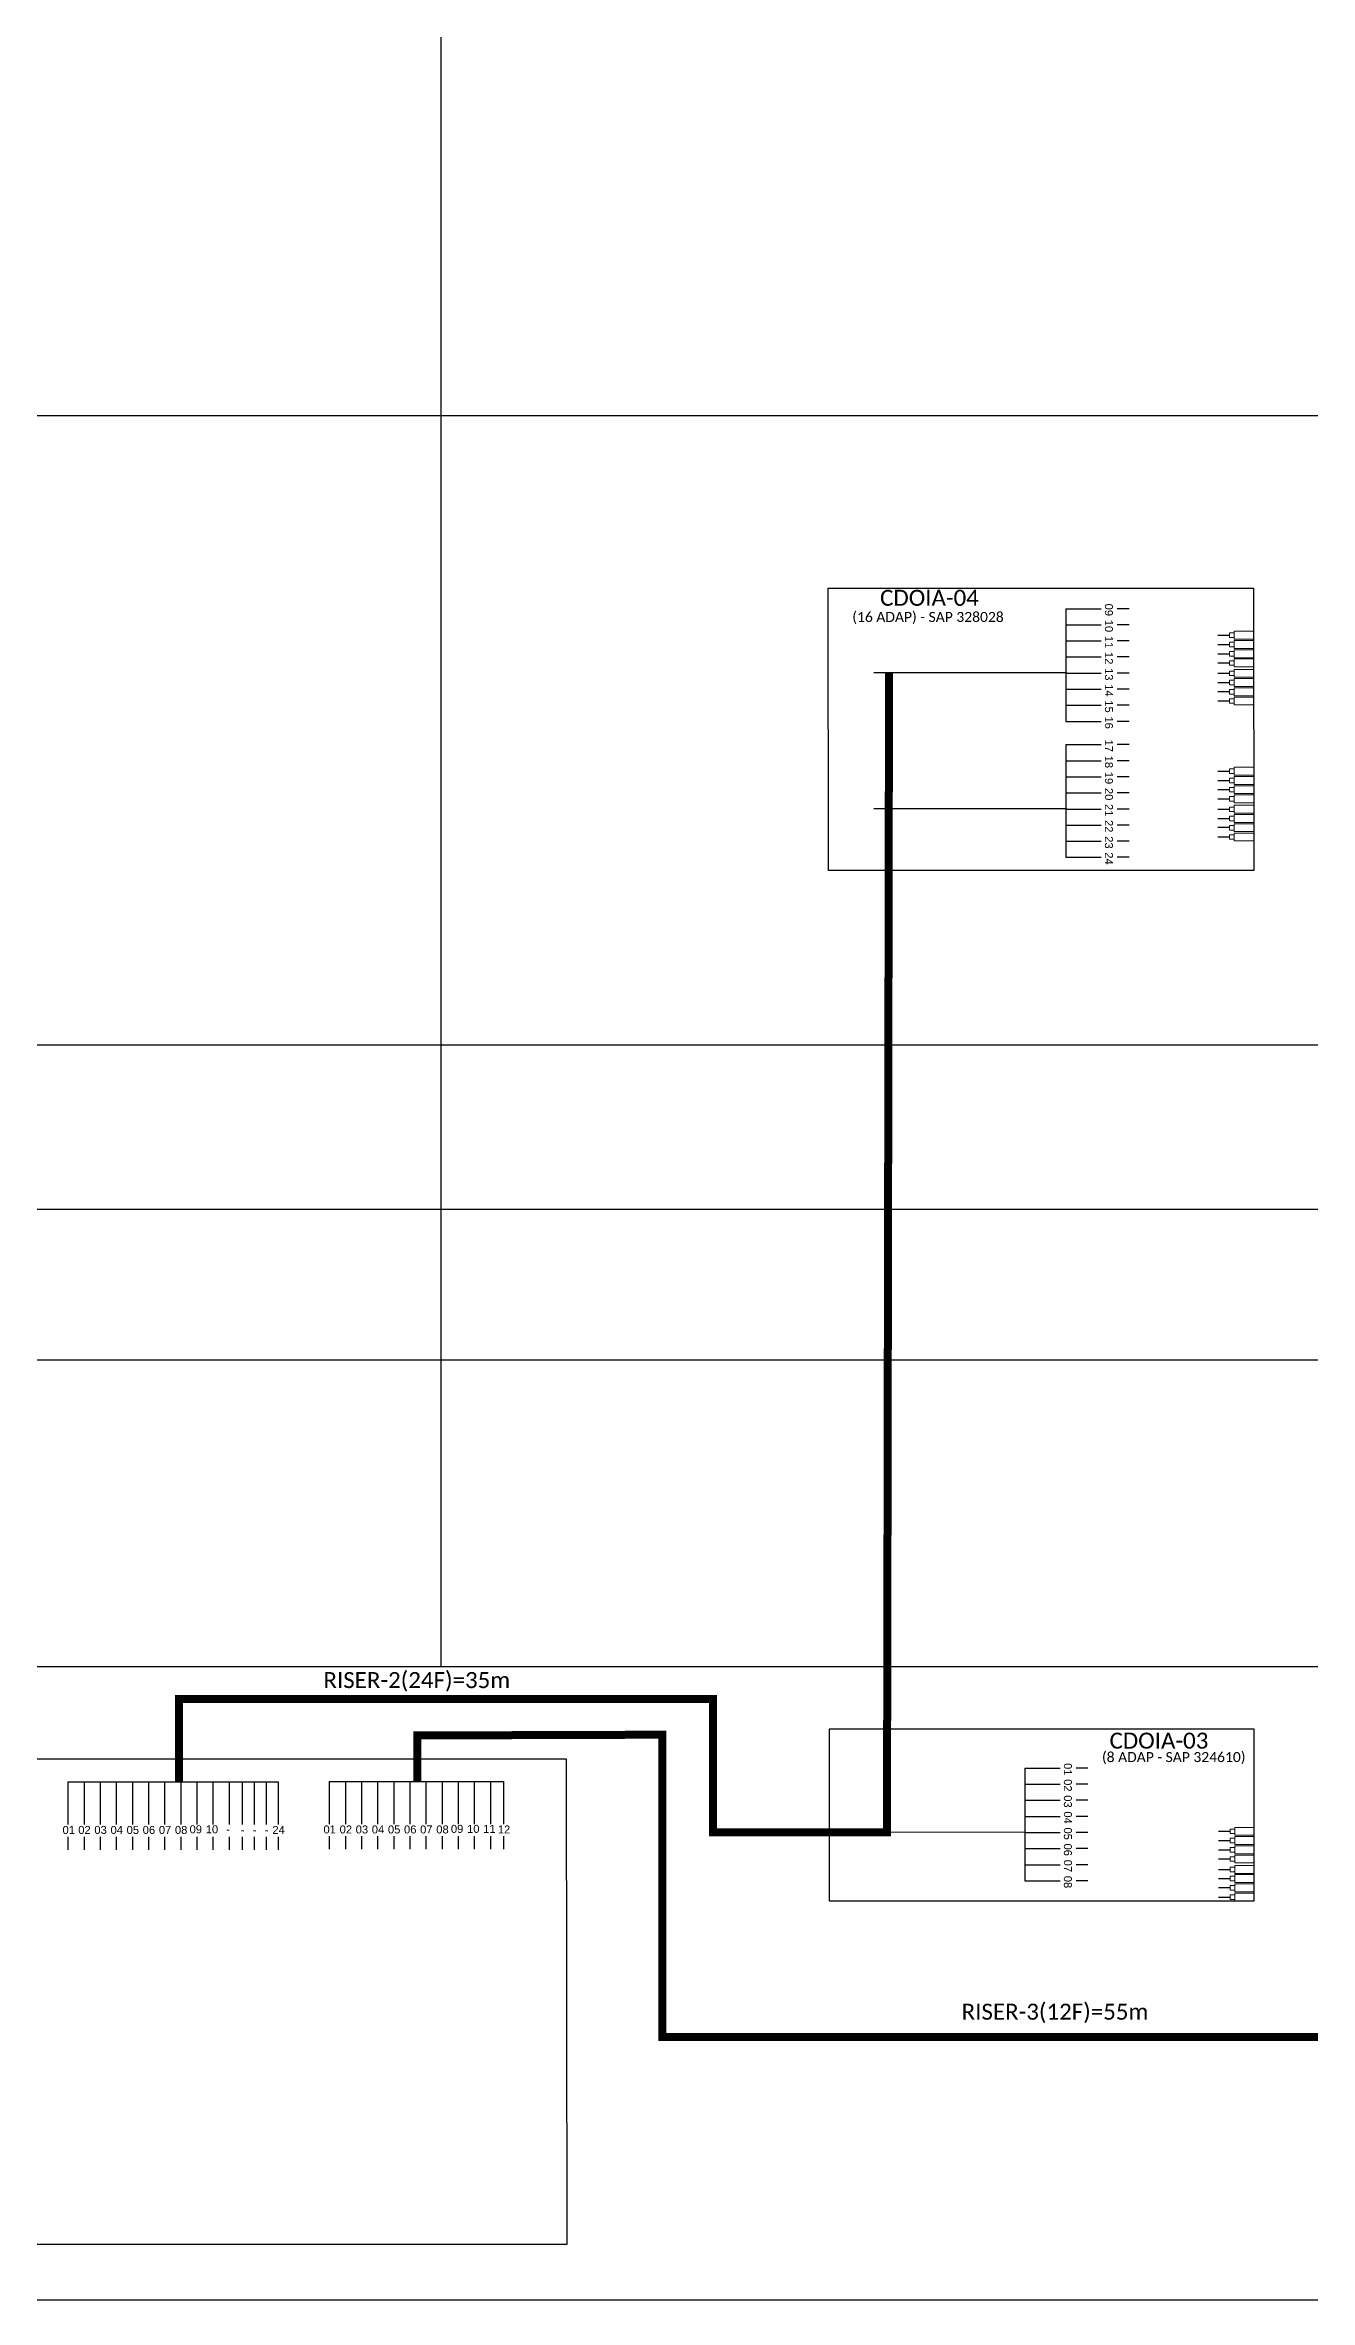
# Model space of a CAD drawing. Header units: millimetres. Extents: x -10773 to 6440, y -2806 to -787.
# Drawn here: x 5951.3 to 6109.4, y -1285.6 to -1003.7 of the extents above; entities that cross this region are included whole.
import ezdxf
from ezdxf.enums import TextEntityAlignment as Align

# ---------------------------------------------------------------- set-up
doc = ezdxf.new("R2010")
doc.units = ezdxf.units.MM
doc.layers.add('20.7-EXTRA', color=50, linetype='Continuous', plot=False)
doc.styles.add('ARIAL', font='arial.ttf')
doc.styles.add('WMF-Calibri0', font='calibri.ttf')

msp = doc.modelspace()

# ---------------------------------------------------------------- linework, layer by layer
at = {"color": 3}
for p, q in [((6078.9, -1074.18), (6083.32, -1074.18)), ((6078.9, -1076.19), (6083.32, -1076.19)), ((6086.8, -1074.18), (6085.32, -1074.18)), ((6086.8, -1076.19), (6085.32, -1076.19)), ((6078.9, -1078.21), (6083.32, -1078.21)), ((6086.8, -1078.21), (6085.32, -1078.21)), ((6097.88, -1077.51), (6099.35, -1077.51)), ((6097.88, -1078.66), (6099.35, -1078.66)), ((6078.9, -1080.22), (6083.32, -1080.22)), ((6078.9, -1082.23), (6083.32, -1082.23)), ((6086.8, -1080.22), (6085.32, -1080.22)), ((6086.8, -1082.23), (6085.32, -1082.23)), ((6097.88, -1079.81), (6099.35, -1079.81)), ((6097.88, -1080.97), (6099.35, -1080.97)), ((6078.9, -1084.25), (6083.32, -1084.25)), ((6086.8, -1084.25), (6085.32, -1084.25)), ((6097.88, -1082.26), (6099.35, -1082.26)), ((6097.88, -1083.42), (6099.35, -1083.42)), ((6097.88, -1084.52), (6099.35, -1084.52)), ((6078.9, -1086.26), (6083.32, -1086.26)), ((6086.8, -1086.26), (6085.32, -1086.26)), ((6097.88, -1085.72), (6099.35, -1085.72)), ((6078.9, -1088.27), (6083.32, -1088.27)), ((6086.8, -1088.27), (6085.32, -1088.27)), ((6078.9, -1091.17), (6083.32, -1091.17)), ((6078.9, -1093.18), (6083.32, -1093.18)), ((6086.8, -1091.17), (6085.32, -1091.17)), ((6086.8, -1093.18), (6085.32, -1093.18)), ((6078.9, -1095.2), (6083.32, -1095.2)), ((6086.8, -1095.2), (6085.32, -1095.2)), ((6097.88, -1094.5), (6099.35, -1094.5)), ((6097.88, -1095.65), (6099.35, -1095.65)), ((6078.9, -1097.21), (6083.32, -1097.21)), ((6086.8, -1097.21), (6085.32, -1097.21)), ((6097.88, -1096.8), (6099.35, -1096.8)), ((6097.88, -1097.96), (6099.35, -1097.96)), ((6078.9, -1099.22), (6083.32, -1099.22)), ((6078.9, -1101.24), (6083.32, -1101.24)), ((6086.8, -1099.22), (6085.32, -1099.22)), ((6086.8, -1101.24), (6085.32, -1101.24)), ((6097.88, -1099.25), (6099.35, -1099.25)), ((6097.88, -1100.41), (6099.35, -1100.41)), ((6097.88, -1101.51), (6099.35, -1101.51)), ((6078.9, -1103.25), (6083.32, -1103.25)), ((6086.8, -1103.25), (6085.32, -1103.25)), ((6097.88, -1102.71), (6099.35, -1102.71)), ((6078.9, -1105.26), (6083.32, -1105.26)), ((6086.8, -1105.26), (6085.32, -1105.26)), ((6073.77, -1219.1), (6078.18, -1219.1)), ((6081.66, -1219.1), (6080.18, -1219.1)), ((5954.18, -1220.83), (5954.18, -1226.15)), ((5956.2, -1220.83), (5956.2, -1226.15)), ((5958.21, -1220.83), (5958.21, -1226.15)), ((5960.22, -1220.83), (5960.22, -1226.15)), ((5962.24, -1220.83), (5962.24, -1226.15)), ((5964.25, -1220.83), (5964.25, -1226.15)), ((5966.26, -1220.83), (5966.26, -1226.15)), ((5968.28, -1220.83), (5968.28, -1226.15)), ((5970.29, -1220.83), (5970.29, -1226.15)), ((5972.3, -1220.83), (5972.3, -1226.15)), ((5974.32, -1220.83), (5974.32, -1226.15)), ((5975.97, -1220.83), (5975.97, -1226.15)), ((5977.47, -1220.83), (5977.47, -1226.15)), ((5978.95, -1220.83), (5978.95, -1226.15)), ((5980.45, -1220.83), (5980.45, -1226.15)), ((5986.84, -1220.77), (5986.84, -1226.1)), ((5988.86, -1220.77), (5988.86, -1226.1)), ((5990.87, -1220.77), (5990.87, -1226.1)), ((5992.88, -1220.77), (5992.88, -1226.1)), ((5994.9, -1220.77), (5994.9, -1226.1)), ((5996.91, -1220.77), (5996.91, -1226.1)), ((5998.92, -1220.77), (5998.92, -1226.1)), ((6000.94, -1220.77), (6000.94, -1226.1)), ((6002.95, -1220.77), (6002.95, -1226.1)), ((6004.96, -1220.77), (6004.96, -1226.1)), ((6006.98, -1220.77), (6006.98, -1226.1)), ((6008.62, -1220.77), (6008.62, -1226.1)), ((6073.77, -1221.11), (6078.18, -1221.11)), ((6073.77, -1223.13), (6078.18, -1223.13)), ((6081.66, -1221.11), (6080.18, -1221.11)), ((6081.66, -1223.13), (6080.18, -1223.13)), ((6073.77, -1225.14), (6078.18, -1225.14)), ((6081.66, -1225.14), (6080.18, -1225.14)), ((5954.18, -1227.69), (5954.18, -1229.3)), ((5956.2, -1227.69), (5956.2, -1229.3)), ((5958.21, -1227.69), (5958.21, -1229.3)), ((5960.22, -1227.69), (5960.22, -1229.3)), ((5962.24, -1227.69), (5962.24, -1229.3)), ((5964.25, -1227.69), (5964.25, -1229.3)), ((5966.26, -1227.69), (5966.26, -1229.3)), ((5968.28, -1227.69), (5968.28, -1229.3)), ((5970.29, -1227.69), (5970.29, -1229.3)), ((5972.3, -1227.69), (5972.3, -1229.3)), ((5974.32, -1227.69), (5974.32, -1229.3)), ((5975.97, -1227.69), (5975.97, -1229.3)), ((5977.47, -1227.69), (5977.47, -1229.3)), ((5978.95, -1227.69), (5978.95, -1229.3)), ((5980.45, -1227.69), (5980.45, -1229.3)), ((5986.84, -1227.63), (5986.84, -1229.24)), ((5988.86, -1227.63), (5988.86, -1229.24)), ((5990.87, -1227.63), (5990.87, -1229.24)), ((5992.88, -1227.63), (5992.88, -1229.24)), ((5994.9, -1227.63), (5994.9, -1229.24)), ((5996.91, -1227.63), (5996.91, -1229.24)), ((5998.92, -1227.63), (5998.92, -1229.24)), ((6000.94, -1227.63), (6000.94, -1229.24)), ((6002.95, -1227.63), (6002.95, -1229.24)), ((6004.96, -1227.63), (6004.96, -1229.24)), ((6006.98, -1227.63), (6006.98, -1229.24)), ((6008.62, -1227.63), (6008.62, -1229.24)), ((6073.77, -1227.15), (6078.18, -1227.15)), ((6081.66, -1227.15), (6080.18, -1227.15)), ((6097.98, -1227), (6099.46, -1227)), ((6097.98, -1228.16), (6099.46, -1228.16)), ((6073.77, -1229.17), (6078.18, -1229.17)), ((6073.77, -1231.18), (6078.18, -1231.18)), ((6081.66, -1229.17), (6080.18, -1229.17)), ((6081.66, -1231.18), (6080.18, -1231.18)), ((6097.98, -1229.31), (6099.46, -1229.31)), ((6097.98, -1230.46), (6099.46, -1230.46)), ((6073.77, -1233.19), (6078.18, -1233.19)), ((6081.66, -1233.19), (6080.18, -1233.19)), ((6097.98, -1231.76), (6099.46, -1231.76)), ((6097.98, -1232.91), (6099.46, -1232.91)), ((6097.98, -1234.02), (6099.46, -1234.02)), ((6097.98, -1235.22), (6099.46, -1235.22))]:
    msp.add_line(p, q, dxfattribs=at)
at = {"color": 4, "ltscale": 100, "const_width": 1}
msp.add_lwpolyline([(5997.86, -1220.86), (5997.86, -1215.02), (6028.46, -1214.93), (6028.46, -1252.72), (6216, -1252.72), (6216, -1023.03)], dxfattribs=at)
at = {"color": 1}
for points in [[(6049.22, -1071.6), (6102.35, -1071.6), (6102.39, -1106.92), (6049.26, -1106.92)], [(6102.45, -1214.24), (6049.32, -1214.24), (6049.32, -1235.71), (6102.45, -1235.71)], [(5889.28, -1217.94), (6016.45, -1217.94), (6016.56, -1278.63), (5889.39, -1278.63)]]:
    msp.add_lwpolyline(points, close=True, dxfattribs=at)
at = {"color": 3, "lineweight": 0}
for points in [[(6099.35, -1077.22), (6099.93, -1077.22), (6099.93, -1077.79), (6099.35, -1077.79)], [(6099.35, -1078.37), (6099.93, -1078.37), (6099.93, -1078.95), (6099.35, -1078.95)], [(6099.35, -1079.53), (6099.93, -1079.53), (6099.93, -1080.1), (6099.35, -1080.1)], [(6099.35, -1080.68), (6099.93, -1080.68), (6099.93, -1081.25), (6099.35, -1081.25)], [(6099.35, -1081.98), (6099.93, -1081.98), (6099.93, -1082.55), (6099.35, -1082.55)], [(6099.35, -1083.13), (6099.93, -1083.13), (6099.93, -1083.7), (6099.35, -1083.7)], [(6099.35, -1084.28), (6099.93, -1084.28), (6099.93, -1084.86), (6099.35, -1084.86)], [(6099.35, -1085.44), (6099.93, -1085.44), (6099.93, -1086.01), (6099.35, -1086.01)], [(6099.35, -1094.21), (6099.93, -1094.21), (6099.93, -1094.78), (6099.35, -1094.78)], [(6099.35, -1095.36), (6099.93, -1095.36), (6099.93, -1095.94), (6099.35, -1095.94)], [(6099.35, -1096.52), (6099.93, -1096.52), (6099.93, -1097.09), (6099.35, -1097.09)], [(6099.35, -1097.67), (6099.93, -1097.67), (6099.93, -1098.24), (6099.35, -1098.24)], [(6099.35, -1098.97), (6099.93, -1098.97), (6099.93, -1099.54), (6099.35, -1099.54)], [(6099.35, -1100.12), (6099.93, -1100.12), (6099.93, -1100.69), (6099.35, -1100.69)], [(6099.35, -1101.27), (6099.93, -1101.27), (6099.93, -1101.85), (6099.35, -1101.85)], [(6099.35, -1102.43), (6099.93, -1102.43), (6099.93, -1103), (6099.35, -1103)], [(6099.46, -1226.72), (6100.04, -1226.72), (6100.04, -1227.29), (6099.46, -1227.29)], [(6099.46, -1227.87), (6100.04, -1227.87), (6100.04, -1228.44), (6099.46, -1228.44)], [(6099.46, -1229.02), (6100.04, -1229.02), (6100.04, -1229.6), (6099.46, -1229.6)], [(6099.46, -1230.18), (6100.04, -1230.18), (6100.04, -1230.75), (6099.46, -1230.75)], [(6099.46, -1231.48), (6100.04, -1231.48), (6100.04, -1232.05), (6099.46, -1232.05)], [(6099.46, -1232.63), (6100.04, -1232.63), (6100.04, -1233.2), (6099.46, -1233.2)], [(6099.46, -1233.78), (6100.04, -1233.78), (6100.04, -1234.35), (6099.46, -1234.35)], [(6099.46, -1234.93), (6100.04, -1234.93), (6100.04, -1235.51), (6099.46, -1235.51)]]:
    msp.add_lwpolyline(points, close=True, dxfattribs=at)
for points in [[(6099.93, -1077.01), (6099.93, -1078)], [(6099.93, -1077.01), (6102.35, -1077.01)], [(6099.93, -1078), (6102.35, -1078)], [(6099.93, -1078.17), (6099.93, -1079.15)], [(6099.93, -1078.17), (6102.35, -1078.17)], [(6099.93, -1079.15), (6102.35, -1079.15)], [(6099.93, -1079.32), (6099.93, -1080.31)], [(6099.93, -1079.32), (6102.35, -1079.32)], [(6099.93, -1080.31), (6102.35, -1080.31)], [(6099.93, -1080.47), (6099.93, -1081.46)], [(6099.93, -1080.47), (6102.35, -1080.47)], [(6099.93, -1081.46), (6102.35, -1081.46)], [(6099.93, -1081.77), (6099.93, -1082.76)], [(6099.93, -1081.77), (6102.35, -1081.77)], [(6099.93, -1082.76), (6102.35, -1082.76)], [(6099.93, -1082.92), (6099.93, -1083.91)], [(6099.93, -1082.92), (6102.35, -1082.92)], [(6099.93, -1083.91), (6102.35, -1083.91)], [(6099.93, -1084.08), (6099.93, -1085.06)], [(6099.93, -1084.08), (6102.35, -1084.08)], [(6099.93, -1085.06), (6102.35, -1085.06)], [(6099.93, -1085.23), (6099.93, -1086.22)], [(6099.93, -1085.23), (6102.35, -1085.23)], [(6099.93, -1086.22), (6102.35, -1086.22)], [(6099.93, -1094), (6099.93, -1094.99)], [(6099.93, -1094), (6102.35, -1094)], [(6099.93, -1094.99), (6102.35, -1094.99)], [(6099.93, -1095.16), (6099.93, -1096.14)], [(6099.93, -1095.16), (6102.35, -1095.16)], [(6099.93, -1096.14), (6102.35, -1096.14)], [(6099.93, -1096.31), (6099.93, -1097.3)], [(6099.93, -1096.31), (6102.35, -1096.31)], [(6099.93, -1097.3), (6102.35, -1097.3)], [(6099.93, -1097.46), (6099.93, -1098.45)], [(6099.93, -1097.46), (6102.35, -1097.46)], [(6099.93, -1098.45), (6102.35, -1098.45)], [(6099.93, -1098.76), (6099.93, -1099.75)], [(6099.93, -1098.76), (6102.35, -1098.76)], [(6099.93, -1099.75), (6102.35, -1099.75)], [(6099.93, -1099.91), (6099.93, -1100.9)], [(6099.93, -1099.91), (6102.35, -1099.91)], [(6099.93, -1100.9), (6102.35, -1100.9)], [(6099.93, -1101.07), (6099.93, -1102.05)], [(6099.93, -1101.07), (6102.35, -1101.07)], [(6099.93, -1102.05), (6102.35, -1102.05)], [(6099.93, -1102.22), (6099.93, -1103.21)], [(6099.93, -1102.22), (6102.35, -1102.22)], [(6099.93, -1103.21), (6102.35, -1103.21)], [(6100.04, -1226.51), (6100.04, -1227.5)], [(6100.04, -1226.51), (6102.45, -1226.51)], [(6100.04, -1227.5), (6102.45, -1227.5)], [(6100.04, -1227.66), (6100.04, -1228.65)], [(6100.04, -1227.66), (6102.45, -1227.66)], [(6100.04, -1228.65), (6102.45, -1228.65)], [(6100.04, -1228.82), (6100.04, -1229.8)], [(6100.04, -1228.82), (6102.45, -1228.82)], [(6100.04, -1229.8), (6102.45, -1229.8)], [(6100.04, -1229.97), (6100.04, -1230.96)], [(6100.04, -1229.97), (6102.45, -1229.97)], [(6100.04, -1230.96), (6102.45, -1230.96)], [(6100.04, -1231.27), (6100.04, -1232.26)], [(6100.04, -1231.27), (6102.45, -1231.27)], [(6100.04, -1232.26), (6102.45, -1232.26)], [(6100.04, -1232.42), (6100.04, -1233.41)], [(6100.04, -1232.42), (6102.45, -1232.42)], [(6100.04, -1233.41), (6102.45, -1233.41)], [(6100.04, -1233.57), (6100.04, -1234.56)], [(6100.04, -1233.57), (6102.45, -1233.57)], [(6100.04, -1234.56), (6102.45, -1234.56)], [(6100.04, -1234.73), (6100.04, -1235.71)], [(6100.04, -1234.73), (6102.45, -1234.73)], [(6100.04, -1235.71), (6102.45, -1235.71)]]:
    msp.add_lwpolyline(points, dxfattribs=at)
at = {"color": 6, "ltscale": 100, "const_width": 1}
msp.add_lwpolyline([(6056.81, -1082.2), (6056.55, -1227.12), (6034.8, -1227.12), (6034.8, -1210.47), (5968.06, -1210.47), (5968.06, -1220.77)], dxfattribs=at)
at = {"color": 6}
for points in [[(6079.02, -1082.2), (6054.91, -1082.2)], [(6079.02, -1099.19), (6054.91, -1099.18)], [(6073.77, -1227.15), (6052.53, -1227.12)]]:
    msp.add_lwpolyline(points, dxfattribs=at)
msp.add_lwpolyline([(5825.85, -1168.05), (6289.32, -1168.05), (6289.32, -1206.46), (5825.85, -1206.46)], close=True)
msp.add_lwpolyline([(5825.79, -1285.57), (6289.26, -1285.57)])
at = {"layer": '20.7-EXTRA', "color": 7, "ltscale": 0.2, "true_color": 0xffffff}
for points in [[(6000.79, -902.66), (6000.79, -1206.46)], [(6133.94, -1050.06), (5756.41, -1050.06)], [(6133.94, -1128.75), (5756.41, -1128.75)], [(6133.94, -1149.27), (5756.41, -1149.27)]]:
    msp.add_lwpolyline(points, dxfattribs=at)
at = {"layer": '20.7-EXTRA', "color": 6, "ltscale": 0.2}
for points in [[(6078.9, -1074.18), (6078.9, -1088.27)], [(6078.9, -1091.17), (6078.9, -1105.26)], [(6073.77, -1219.1), (6073.77, -1233.19)], [(5954.18, -1220.83), (5980.45, -1220.83)]]:
    msp.add_lwpolyline(points, dxfattribs=at)
at = {"layer": '20.7-EXTRA', "color": 4, "ltscale": 0.2}
msp.add_lwpolyline([(5986.84, -1220.77), (6008.62, -1220.77)], dxfattribs=at)

# ---------------------------------------------------------------- texts
at = {"color": 1, "style": 'WMF-Calibri0'}
for s, p in [('CDOIA-04', (6055.69, -1073.82)), ('CDOIA-03', (6084.37, -1216.67))]:
    msp.add_text(s, height=2, dxfattribs=at).set_placement(p)
at = {"style": 'ARIAL'}
for s, p in [('09', (6084.29, -1074.33)), ('10', (6084.29, -1076.34)), ('11', (6084.29, -1078.35)), ('13', (6084.29, -1082.38)), ('12', (6084.29, -1080.37)), ('14', (6084.29, -1084.39)), ('15', (6084.29, -1086.41)), ('16', (6084.29, -1088.42)), ('17', (6084.29, -1091.32)), ('18', (6084.29, -1093.33)), ('19', (6084.29, -1095.34)), ('20', (6084.29, -1097.36)), ('21', (6084.29, -1099.37)), ('22', (6084.29, -1101.38)), ('23', (6084.29, -1103.4)), ('24', (6084.29, -1105.41)), ('01', (6079.16, -1219.25)), ('02', (6079.16, -1221.26)), ('03', (6079.16, -1223.27)), ('04', (6079.16, -1225.29)), ('05', (6079.16, -1227.3)), ('06', (6079.16, -1229.31)), ('07', (6079.16, -1231.33)), ('08', (6079.16, -1233.34))]:
    msp.add_text(s, height=1, rotation=270, dxfattribs=at).set_placement(p, align=Align.MIDDLE_CENTER)
at = {"color": 1, "style": 'WMF-Calibri0'}
for s, p in [('(16 ADAP) - SAP 328028', (6061.68, -1075.84)), ('(8 ADAP - SAP 324610)', (6092.39, -1218.35))]:
    msp.add_text(s, height=1.25, dxfattribs=at).set_placement(p, align=Align.CENTER)
at = {"color": 6, "ltscale": 100, "style": 'WMF-Calibri0'}
msp.add_text('RISER-2(24F)=35m', height=2, dxfattribs=at).set_placement((5986.12, -1209.1))
at = {"style": 'ARIAL'}
for s, p in [('01', (5954.29, -1226.83)), ('02', (5956.26, -1226.83)), ('03', (5958.27, -1226.83)), ('04', (5960.29, -1226.83)), ('05', (5962.3, -1226.83)), ('06', (5964.31, -1226.83)), ('07', (5966.33, -1226.83)), ('08', (5968.34, -1226.83)), ('09', (5970.17, -1226.75)), ('10', (5972.19, -1226.75)), ('-', (5974.2, -1226.75)), ('-', (5976.03, -1226.83)), ('-', (5977.53, -1226.83)), ('-', (5979.01, -1226.83)), ('24', (5980.52, -1226.83)), ('01', (5986.9, -1226.77)), ('02', (5988.92, -1226.77)), ('03', (5990.93, -1226.77)), ('04', (5992.94, -1226.77)), ('05', (5994.96, -1226.77)), ('06', (5996.97, -1226.77)), ('07', (5998.98, -1226.77)), ('08', (6001, -1226.77)), ('09', (6002.83, -1226.7)), ('10', (6004.85, -1226.7)), ('11', (6006.86, -1226.7)), ('12', (6008.69, -1226.77))]:
    msp.add_text(s, height=1, dxfattribs=at).set_placement(p, align=Align.MIDDLE_CENTER)
at = {"color": 4, "ltscale": 100, "style": 'WMF-Calibri0'}
msp.add_text('RISER-3(12F)=55m', height=2, dxfattribs=at).set_placement((6065.88, -1250.55))

doc.saveas('drawing.dxf')
